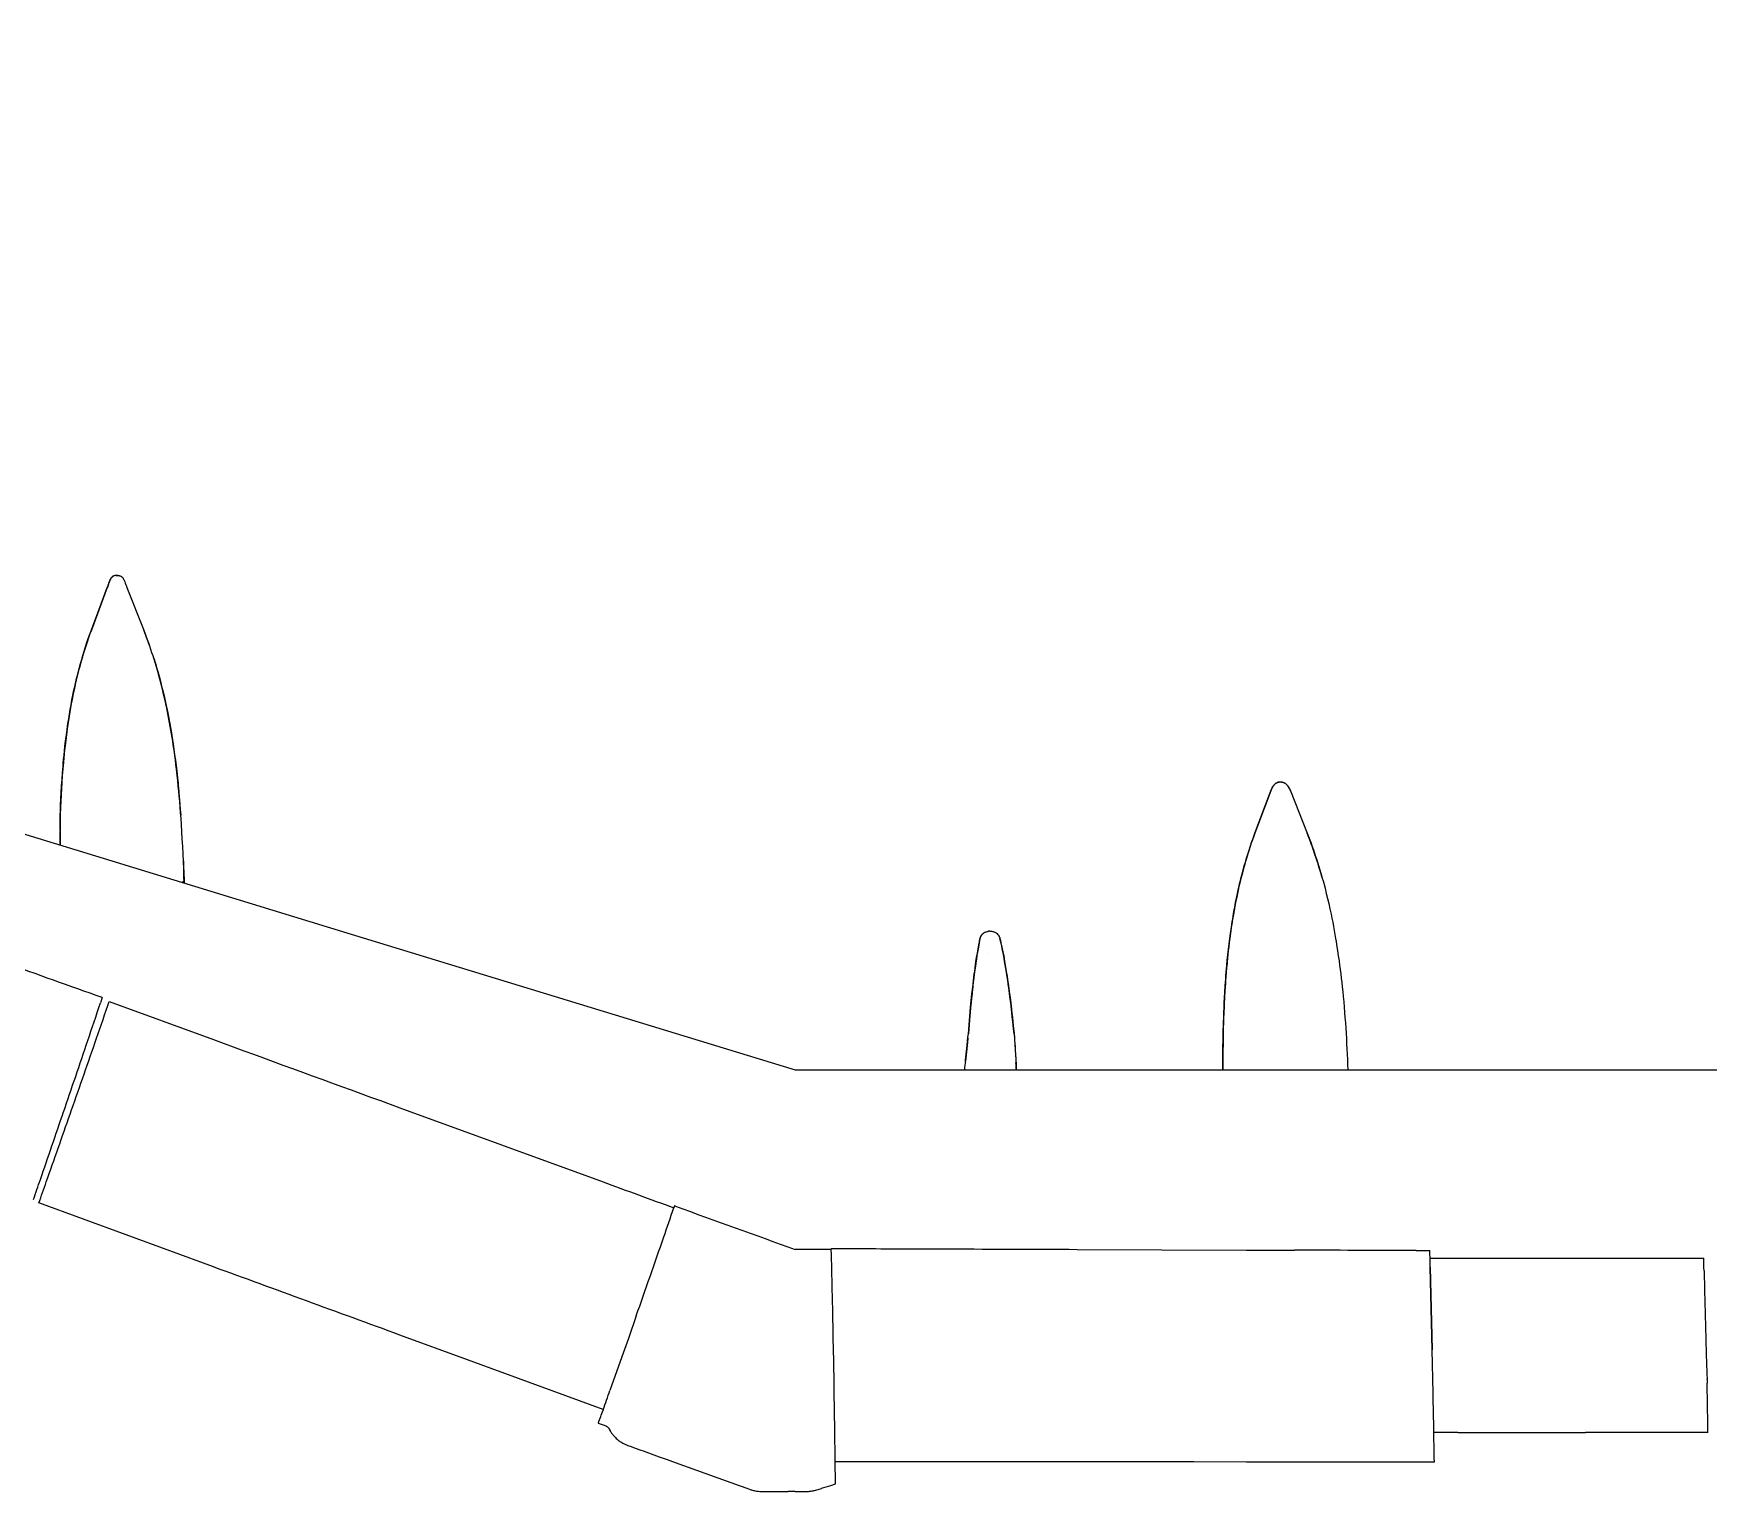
# Model space of a CAD drawing. Extents: x -62750 to 17911, y -49048 to 6133.
# Drawn here: x -8780 to -3867, y -31463 to -27186 of the extents above; entities that cross this region are included whole.
import ezdxf

# ---------------------------------------------------------------- set-up
doc = ezdxf.new("R2010")
doc.units = 0
doc.layers.get('0').update_dxf_attribs({"linetype": 'CONTINUOUS'})

msp = doc.modelspace()

# ---------------------------------------------------------------- linework, layer by layer
at = {"color": 7, "ltscale": 0.161768}
for p, q in [((-8532.3, -28776.3), (-8538.8, -28776.3)), ((-8538.8, -28776.3), (-8532.3, -28776.3))]:
    msp.add_line(p, q, dxfattribs=at)
at = {"color": 7, "ltscale": 0.023591}
msp.add_line((-8533, -28776.4), (-8532, -28776.3), dxfattribs=at)
at = {"color": 7}
for p, q in [((-8563.7, -28811.3), (-8610.5, -28936.3)), ((-8610.5, -28936.3), (-8563.7, -28811.3)), ((-8506.3, -28811.3), (-8456.8, -28936.3)), ((-5150.5, -29407.6), (-5197.3, -29532.5)), ((-5197.3, -29532.5), (-5150.5, -29407.6)), ((-5093.1, -29407.6), (-5043.6, -29532.6)), ((-8558, -30025.8), (-8252.1, -30137.7)), ((-8252.1, -30137.7), (-8162.9, -30170.3)), ((-7705.6, -30337.5), (-7109.5, -30555.4)), ((-8252.1, -30804.4), (-8764.6, -30617)), ((-6446.3, -30753.1), (-6545.6, -30753.1)), ((-5718.3, -30753.1), (-5221.5, -30754.9)), ((-5221.5, -30754.9), (-5081.1, -30755.4)), ((-4724.7, -30756.6), (-4684.1, -30756.8)), ((-4683.5, -30779.2), (-4227.9, -30779.2)), ((-4227.9, -30779.2), (-3880.5, -30779.2)), ((-4602.2, -31290.7), (-4672.4, -31290.7)), ((-6897.9, -31378.2), (-6710.5, -31445.6)), ((-5684.4, -31376.5), (-5718.4, -31376.5)), ((-4724.7, -31377.4), (-5080.4, -31377)), ((-4670.9, -31377.4), (-4724.7, -31377.4))]:
    msp.add_line(p, q, dxfattribs=at)
at = {"color": 7, "ltscale": 0.006055}
for p, q in [((-8564, -28811.3), (-8563.7, -28811.3)), ((-8563.7, -28811.3), (-8564, -28811.3)), ((-5150.8, -29407.6), (-5150.5, -29407.6)), ((-5150.5, -29407.6), (-5150.8, -29407.6))]:
    msp.add_line(p, q, dxfattribs=at)
at = {"color": 7, "ltscale": 0.003589}
for p, q in [((-8610.5, -28936.3), (-8610.7, -28936.3)), ((-8610.7, -28936.3), (-8610.5, -28936.3))]:
    msp.add_line(p, q, dxfattribs=at)
at = {"color": 7, "ltscale": 0.00065918}
msp.add_line((-5125.8, -29382.5), (-5125.8, -29382.5), dxfattribs=at)
at = {"color": 7, "ltscale": 0.005054}
msp.add_line((-5125.6, -29382.5), (-5125.8, -29382.5), dxfattribs=at)
at = {"color": 7, "ltscale": 0.173242}
msp.add_line((-5118.7, -29382.5), (-5125.7, -29382.5), dxfattribs=at)
at = {"color": 7, "ltscale": 0.002308}
msp.add_line((-5118.9, -29382.5), (-5118.8, -29382.5), dxfattribs=at)
at = {"color": 7, "ltscale": 0.001147}
for p, q in [((-5118.7, -29382.5), (-5118.8, -29382.5)), ((-5118.8, -29382.5), (-5118.7, -29382.5))]:
    msp.add_line(p, q, dxfattribs=at)
at = {"color": 7, "ltscale": 0.003626}
msp.add_line((-5118.7, -29382.5), (-5118.8, -29382.5), dxfattribs=at)
at = {"color": 7, "ltscale": 0.000732422}
msp.add_line((-5118.7, -29382.5), (-5118.7, -29382.5), dxfattribs=at)
at = {"color": 7, "ltscale": 0.004749}
msp.add_line((-5118.7, -29382.5), (-5118.5, -29382.5), dxfattribs=at)
at = {"color": 7, "ltscale": 0.004175}
msp.add_line((-5118.7, -29382.5), (-5118.5, -29382.5), dxfattribs=at)
at = {"color": 7, "ltscale": 0.000292969}
msp.add_line((-5118.6, -29382.5), (-5118.6, -29382.5), dxfattribs=at)
at = {"color": 7, "ltscale": 0.002674}
msp.add_line((-5118.5, -29382.5), (-5118.4, -29382.5), dxfattribs=at)
at = {"color": 7, "ltscale": 0.003564}
for p, q in [((-5197.3, -29532.5), (-5197.5, -29532.5)), ((-5197.5, -29532.5), (-5197.3, -29532.5))]:
    msp.add_line(p, q, dxfattribs=at)
at = {"color": 7, "ltscale": 0.003577}
msp.add_line((-5197.3, -29532.5), (-5197.5, -29532.5), dxfattribs=at)
at = {"color": 7, "ltscale": 0.156061}
msp.add_line((-8338.3, -29678.5), (-8341.8, -29673.3), dxfattribs=at)
at = {"color": 7, "ltscale": 0.000845111}
msp.add_line((-5974.1, -29821.2), (-5974.1, -29821.2), dxfattribs=at)
at = {"color": 7, "ltscale": 0.012582}
msp.add_line((-5982.9, -29885.7), (-5983, -29886.2), dxfattribs=at)
at = {"color": 7, "ltscale": 0.410139}
msp.add_line((-8578.6, -30014.6), (-8583.8, -30030.1), dxfattribs=at)
at = {"color": 7, "ltscale": 0.306382}
msp.add_line((-8562, -30037.4), (-8558, -30025.8), dxfattribs=at)
at = {"color": 7, "ltscale": 0.000293223}
msp.add_line((-6038.3, -30156.7), (-6038.3, -30156.7), dxfattribs=at)
at = {"color": 7, "ltscale": 0.061301}
msp.add_line((-6046.7, -30204.4), (-6047.1, -30206.8), dxfattribs=at)
at = {"color": 7, "ltscale": 0.000148505}
msp.add_line((-6047.1, -30206.8), (-6047.1, -30206.8), dxfattribs=at)
at = {"color": 7, "ltscale": 0.008539}
msp.add_line((-6046.2, -30201), (-6046.3, -30201.3), dxfattribs=at)
at = {"color": 7, "ltscale": 0.002786}
msp.add_line((-5898, -30211), (-5898, -30210.9), dxfattribs=at)
at = {"color": 7, "ltscale": 0.002738}
msp.add_line((-5898, -30211), (-5898, -30210.9), dxfattribs=at)
at = {"color": 7, "ltscale": 0.023361}
msp.add_line((-5897.3, -30222.4), (-5897.2, -30223.3), dxfattribs=at)
at = {"color": 7, "ltscale": 0.15393}
msp.add_line((-6899.7, -30625.4), (-6901.7, -30631.2), dxfattribs=at)
at = {"color": 7, "ltscale": 0.065909}
msp.add_line((-6897.3, -30626.3), (-6899.7, -30625.4), dxfattribs=at)
at = {"color": 7, "ltscale": 0.161182}
msp.add_line((-6439.9, -30753.1), (-6446.3, -30753.1), dxfattribs=at)
at = {"color": 7, "ltscale": 0.083815}
msp.add_line((-3877.5, -30907.4), (-3877.4, -30910.7), dxfattribs=at)
at = {"color": 7, "ltscale": 0.268784}
msp.add_line((-3870.8, -31134.8), (-3870.6, -31145.6), dxfattribs=at)
at = {"color": 7, "ltscale": 0.012567}
msp.add_line((-7109, -31223), (-7109.5, -31222.8), dxfattribs=at)
at = {"color": 7, "ltscale": 0.035281}
msp.add_line((-7109, -31223), (-7109.5, -31224.3), dxfattribs=at)
at = {"color": 7, "ltscale": 0.367149}
msp.add_line((-7123.3, -31263.2), (-7109.5, -31268.2), dxfattribs=at)
at = {"color": 7, "ltscale": 0.207845}
msp.add_line((-7109.5, -31268.2), (-7101.6, -31271), dxfattribs=at)
at = {"color": 7, "ltscale": 0.042178}
msp.add_line((-7092.3, -31278.6), (-7091.5, -31280), dxfattribs=at)
at = {"color": 7, "ltscale": 0.40114}
msp.add_line((-4672.4, -31290.7), (-4672.7, -31274.7), dxfattribs=at)
at = {"color": 7, "ltscale": 0.246341}
msp.add_line((-7036.5, -31328.2), (-7027.3, -31331.7), dxfattribs=at)
at = {"color": 7, "ltscale": 0.353998}
msp.add_line((-6455, -31449.7), (-6441.4, -31445.5), dxfattribs=at)
at = {"color": 7, "ltscale": 0.36204}
msp.add_line((-6441.4, -31445.5), (-6427.6, -31441.2), dxfattribs=at)
at = {"color": 7, "ltscale": 0.040201}
msp.add_line((-6645.7, -31463.2), (-6644.1, -31463.3), dxfattribs=at)
at = {"color": 7, "ltscale": 0.2938}
msp.add_line((-6545.6, -31463.2), (-6533.8, -31463.2), dxfattribs=at)
at = {"color": 7, "ltscale": 0.354022}
msp.add_line((-6468.5, -31454), (-6455, -31449.7), dxfattribs=at)
at = {"color": 7}
for points in [[(-16479.8, -27186.4), (-15692.6, -27427.4), (-14903.9, -27668.9), (-14113, -27911), (-12393.1, -28437.1), (-11464.3, -28721.3), (-10527.4, -29008.2), (-9590.1, -29295.3), (-8719.2, -29561.9), (-7848, -29828.5), (-6545.6, -30226.6)], [(-8538.8, -28776.3), (-8540.4, -28776.4), (-8541.9, -28776.6), (-8543.4, -28776.9), (-8544.4, -28777.3), (-8545.4, -28777.7), (-8546.4, -28778.1), (-8547.4, -28778.7), (-8548.3, -28779.4), (-8549.3, -28780.1), (-8550.3, -28781), (-8551.2, -28782), (-8552.1, -28783), (-8552.9, -28784.1), (-8553.7, -28785.3), (-8554.8, -28787), (-8555.8, -28788.9), (-8556.7, -28790.9), (-8557.8, -28793.5), (-8558.7, -28795.9), (-8559.9, -28799.2), (-8561.6, -28804.4), (-8563.1, -28809), (-8564, -28811.3)], [(-8538.8, -28776.3), (-8540.4, -28776.4), (-8541.9, -28776.6), (-8543.4, -28777), (-8544.8, -28777.4), (-8546.1, -28778.1), (-8547.4, -28778.8), (-8548.7, -28779.8), (-8549.8, -28780.8), (-8550.9, -28781.9), (-8551.5, -28782.6), (-8552.2, -28783.4), (-8552.8, -28784.3), (-8553.4, -28785.3), (-8554.1, -28786.4), (-8554.8, -28787.6), (-8555.5, -28789), (-8556.1, -28790.3), (-8556.9, -28792.1), (-8557.7, -28793.9), (-8558.6, -28796.4), (-8559.2, -28798), (-8560.3, -28801.4), (-8561.4, -28804.8), (-8562.6, -28808.1), (-8563.7, -28811.3)], [(-8538.8, -28776.3), (-8540.3, -28776.4), (-8541.8, -28776.6), (-8543.3, -28776.9), (-8544.6, -28777.4), (-8545.9, -28778), (-8547.1, -28778.7), (-8548.3, -28779.5), (-8549.4, -28780.4), (-8550.2, -28781.1), (-8551, -28782), (-8551.8, -28783), (-8552.5, -28783.9), (-8553.1, -28784.8), (-8554.2, -28786.6), (-8555.2, -28788.5), (-8555.9, -28789.8), (-8556.9, -28792), (-8557.8, -28794.3), (-8558.5, -28796.1), (-8559.6, -28799.2), (-8560.7, -28802.4), (-8561.7, -28805.6), (-8562.6, -28808.2), (-8563.7, -28811.3)], [(-8532, -28776.3), (-8530.6, -28776.4), (-8529.5, -28776.5), (-8528.6, -28776.7), (-8527.8, -28776.9), (-8526.9, -28777.1), (-8525.6, -28777.6), (-8524.4, -28778.2), (-8523.2, -28778.9), (-8522.1, -28779.7), (-8521.1, -28780.6), (-8520.1, -28781.5), (-8519.2, -28782.5), (-8518.4, -28783.5), (-8517.6, -28784.6), (-8516.9, -28785.7), (-8516.2, -28786.8), (-8515.6, -28788), (-8514.4, -28790.3), (-8513.3, -28792.7), (-8512.3, -28795.1), (-8510.9, -28798.8), (-8509.1, -28803.9), (-8507.8, -28807.6), (-8506.8, -28810.1), (-8506.3, -28811.3)], [(-8564, -28811.3), (-8573.5, -28836.9), (-8592, -28886.6), (-8610.7, -28936.3)], [(-8610.7, -28936.3), (-8614.9, -28947.9), (-8619.1, -28959.6), (-8623.1, -28971.3), (-8627, -28983.1), (-8630.8, -28995), (-8634.5, -29006.8), (-8638, -29018.8), (-8641.5, -29030.8), (-8644.8, -29042.8), (-8648, -29054.8), (-8651, -29066.9), (-8654, -29079), (-8656.8, -29091.2), (-8659.6, -29103.3), (-8662.2, -29115.5), (-8664.7, -29127.7), (-8667.2, -29139.9), (-8669.5, -29152.1), (-8671.7, -29164.4), (-8673.8, -29176.6), (-8675.8, -29188.9), (-8677.8, -29201.2), (-8679.6, -29213.5), (-8681.4, -29225.8), (-8683.1, -29238.1), (-8684.7, -29250.4), (-8686.2, -29262.8), (-8687.6, -29275.1), (-8689, -29287.5), (-8690.3, -29299.8), (-8691.5, -29312.2), (-8692.7, -29324.6), (-8693.8, -29336.9), (-8694.8, -29349.3), (-8695.8, -29361.7), (-8696.7, -29374.1), (-8697.5, -29386.6), (-8698.3, -29399), (-8699, -29411.4), (-8699.6, -29423.8), (-8700.2, -29436.3), (-8700.7, -29448.7), (-8701.2, -29461.2), (-8701.6, -29473.6), (-8701.9, -29486.1), (-8702.2, -29498.5), (-8702.3, -29511), (-8702.4, -29523.5)], [(-8610.5, -28936.3), (-8614.8, -28947.9), (-8619, -28959.6), (-8623, -28971.4), (-8626.9, -28983.2), (-8630.7, -28995), (-8634.4, -29006.9), (-8637.9, -29018.8), (-8641.3, -29030.8), (-8644.7, -29042.9), (-8647.9, -29055), (-8651, -29067.2), (-8653.9, -29079.4), (-8656.8, -29091.6), (-8659.1, -29101.8), (-8661.3, -29112), (-8663.5, -29122.3), (-8665, -29129.9), (-8666.5, -29137.5), (-8668, -29145.3), (-8669.5, -29153), (-8671.4, -29163.9), (-8673.3, -29174.8), (-8675.2, -29185.7), (-8676.5, -29193.9), (-8677.7, -29202), (-8680.2, -29218.4), (-8682.5, -29234.8), (-8684.6, -29251.2), (-8686.6, -29267.7), (-8688.3, -29282.1), (-8689.8, -29296.5), (-8691.3, -29310.9), (-8692.6, -29325.3), (-8693.5, -29334.9), (-8694.3, -29344.6), (-8695.8, -29363.8), (-8697.1, -29382.6), (-8698.3, -29401.3), (-8699.3, -29420), (-8700.2, -29438.7), (-8700.9, -29457.5), (-8701.5, -29476.3), (-8701.9, -29492.2), (-8702.2, -29508.2), (-8702.3, -29524.2)], [(-8702.3, -29524.2), (-8702.2, -29511.8), (-8702, -29499.5), (-8701.8, -29487.1), (-8701.6, -29477.8), (-8701.3, -29468.5), (-8700.7, -29449.9), (-8699.9, -29431.4), (-8698.9, -29412.8), (-8697.8, -29393.6), (-8696.5, -29374.3), (-8695.1, -29355), (-8694.3, -29345.2), (-8693.5, -29335.5), (-8692.7, -29326), (-8691.8, -29316.5), (-8690.5, -29303.7), (-8689.2, -29290.9), (-8687.8, -29278.1), (-8685.9, -29261.3), (-8683.7, -29244.5), (-8681.5, -29227.7), (-8680.3, -29219.3), (-8679.1, -29210.9), (-8677, -29197), (-8674.7, -29183), (-8672.4, -29169.1), (-8669.9, -29155.2), (-8667.3, -29141.3), (-8664.5, -29127.5), (-8661.5, -29112.8), (-8659.9, -29105.4), (-8658.3, -29098.1), (-8656, -29088.3), (-8653.7, -29078.6), (-8651.4, -29068.8), (-8648.4, -29057.2), (-8645.4, -29045.6), (-8642.2, -29034), (-8638.9, -29022.4), (-8635.6, -29010.9), (-8631.7, -28998.3), (-8627.8, -28985.8), (-8623.7, -28973.3), (-8619.4, -28960.9), (-8615, -28948.6), (-8610.5, -28936.3)], [(-8456.9, -28936.3), (-8452.6, -28947.5), (-8450.4, -28953.1), (-8446.5, -28963.7), (-8442.6, -28974.3), (-8441.1, -28978.6)], [(-8338.1, -29678.5), (-8338.8, -29657.6), (-8339.6, -29636.7), (-8340.5, -29615), (-8341.5, -29593.2), (-8342.6, -29571.1), (-8343.8, -29549), (-8345, -29528.3), (-8346.3, -29507.6), (-8347.5, -29489.4), (-8348.8, -29471.2), (-8350, -29455.1), (-8351.3, -29439), (-8352.6, -29424), (-8354, -29409), (-8355.4, -29394), (-8356.9, -29378.9), (-8358.8, -29361.6), (-8360.7, -29344.3), (-8362.4, -29330.3), (-8364.1, -29316.4), (-8365.6, -29305.5), (-8367, -29294.7), (-8368.6, -29283.9), (-8370.1, -29273.2), (-8371.8, -29262.4), (-8373.4, -29251.6), (-8375.2, -29240.9), (-8377, -29230.1), (-8378.9, -29219.4), (-8380.8, -29208.6), (-8382.8, -29197.9), (-8384.9, -29187.2), (-8387, -29176.5), (-8389.2, -29165.8), (-8392.1, -29152.5), (-8395, -29139.3), (-8398.4, -29124.4), (-8402, -29109.5), (-8405.7, -29094.9), (-8409.6, -29080.2), (-8413.6, -29065.6), (-8415.6, -29058.3), (-8417.7, -29051), (-8420.6, -29041.3), (-8423.5, -29031.6), (-8426.5, -29022), (-8429.6, -29012.4), (-8432.7, -29002.8), (-8435.9, -28993.3), (-8439.2, -28983.7), (-8442.6, -28974.1), (-8446, -28964.6), (-8448.4, -28958.2), (-8450.8, -28951.8), (-8453.8, -28944.1), (-8456.8, -28936.3)], [(-8428.9, -29014.8), (-8426.6, -29021.9), (-8424.4, -29029), (-8422.2, -29036.1), (-8420.1, -29043.2), (-8415.9, -29057.5), (-8411.9, -29071.8), (-8408.1, -29086.2), (-8404.3, -29100.6), (-8400.8, -29115.1), (-8397.3, -29129.6), (-8394, -29144.2), (-8390.8, -29158.8), (-8387.5, -29174.5), (-8384.4, -29190.3), (-8381.4, -29206.2), (-8378.5, -29222.2), (-8375.8, -29238.2), (-8373.1, -29254.3), (-8370.6, -29270.4), (-8368.3, -29286.2), (-8366.2, -29302), (-8364.1, -29317.9), (-8362.1, -29333.8), (-8360.2, -29349.9), (-8359.1, -29360), (-8358, -29370.1), (-8355.9, -29390.5), (-8353.9, -29411), (-8352.6, -29426.3)], [(-8428.9, -29014.8), (-8425.3, -29026.1), (-8421.8, -29037.5), (-8418.4, -29048.9), (-8415.1, -29060.4), (-8411.9, -29071.9), (-8408.7, -29083.9), (-8405.6, -29095.9), (-8402.5, -29107.9), (-8399.6, -29120.1), (-8396.7, -29132.4), (-8393.9, -29144.6), (-8391.1, -29157.5), (-8388.4, -29170.4), (-8385.8, -29183.4), (-8383.2, -29196.7), (-8380.7, -29210.2), (-8378.3, -29223.6), (-8375.9, -29237.5), (-8373.6, -29251.4), (-8371.4, -29265.3), (-8369.3, -29279.8), (-8367.2, -29294.3), (-8365.2, -29308.9), (-8363.8, -29320), (-8362.4, -29331.1), (-8360.1, -29350.6), (-8358, -29370), (-8356.2, -29386.9), (-8354.6, -29403.6), (-8352.7, -29424.8), (-8350.9, -29446.6), (-8349.6, -29462.5), (-8348.4, -29479.3)], [(-5126.5, -29382.6), (-5127.4, -29382.6), (-5128.6, -29382.8), (-5129.7, -29383.1), (-5130.6, -29383.3), (-5131.6, -29383.7), (-5132.5, -29384.1), (-5133.4, -29384.5), (-5134.3, -29385), (-5135.2, -29385.6), (-5136, -29386.2), (-5136.8, -29386.8), (-5137.6, -29387.4), (-5139.2, -29388.8), (-5140.6, -29390.3), (-5142, -29391.9), (-5143.3, -29393.6), (-5144.5, -29395.3), (-5145.6, -29397), (-5146.7, -29398.8), (-5147.7, -29400.7), (-5148.6, -29402.6), (-5149.5, -29404.6), (-5150.4, -29406.6), (-5150.8, -29407.6)], [(-5126.2, -29382.5), (-5127.7, -29382.7), (-5129.3, -29382.9), (-5130.7, -29383.4), (-5132, -29383.9), (-5133.2, -29384.4), (-5134.3, -29385.1), (-5135.6, -29385.9), (-5136.8, -29386.8), (-5137.9, -29387.8), (-5139.4, -29389.2), (-5140.9, -29390.8), (-5142.2, -29392.4), (-5143.4, -29394), (-5144.3, -29395.4), (-5145.2, -29396.7), (-5146.1, -29398.2), (-5147, -29399.8), (-5147.8, -29401.4), (-5148.6, -29403.1), (-5149.4, -29404.8), (-5150.5, -29407.6)], [(-5150.5, -29407.6), (-5149.7, -29405.5), (-5148.8, -29403.4), (-5147.8, -29401.4), (-5146.5, -29398.9), (-5145.1, -29396.5), (-5144.3, -29395.3), (-5143.5, -29394.1), (-5142.2, -29392.4), (-5140.8, -29390.7), (-5139.4, -29389.1), (-5137.8, -29387.7), (-5136.6, -29386.6), (-5135.2, -29385.7), (-5133.9, -29384.8), (-5132.4, -29384), (-5131.1, -29383.5), (-5129.8, -29383.1), (-5128.5, -29382.8), (-5127.2, -29382.6), (-5125.7, -29382.5)], [(-5118.4, -29382.5), (-5117.4, -29382.6), (-5116.3, -29382.7), (-5115.1, -29382.9), (-5114, -29383.2), (-5112.9, -29383.6), (-5111.8, -29384.1), (-5110.8, -29384.6), (-5109.8, -29385.1), (-5108.8, -29385.7), (-5107.9, -29386.4), (-5107, -29387.1), (-5106.1, -29387.9), (-5105.2, -29388.7), (-5104.4, -29389.5), (-5102.8, -29391.2), (-5101.3, -29393.1), (-5099.9, -29395), (-5098.6, -29396.9), (-5097.3, -29398.9), (-5096.2, -29401), (-5095.1, -29403.2), (-5094.1, -29405.4), (-5093.1, -29407.6)], [(-5150.8, -29407.6), (-5160.3, -29433.1), (-5178.9, -29482.8), (-5197.5, -29532.5)], [(-5093.2, -29407.6), (-5094.2, -29405.3), (-5095.2, -29403.1), (-5096.3, -29400.9), (-5097.5, -29398.8), (-5098.8, -29396.7), (-5100.2, -29394.7), (-5101.2, -29393.2), (-5102.4, -29391.8)], [(-5102.4, -29391.8), (-5101.1, -29393.3), (-5099.9, -29395), (-5098.8, -29396.7), (-5098, -29397.9), (-5097.2, -29399.3), (-5095.9, -29401.7), (-5094.7, -29404.2), (-5094, -29405.9), (-5093.2, -29407.6)], [(-5197.5, -29532.5), (-5201, -29542.1), (-5204.4, -29551.6), (-5207.8, -29561.2), (-5211.1, -29570.9), (-5214.3, -29580.6), (-5217.4, -29590.3), (-5220.4, -29600), (-5223.4, -29609.8), (-5226.2, -29619.6), (-5229, -29629.5), (-5231.7, -29639.3), (-5234.4, -29649.2), (-5236.9, -29659.1), (-5239.4, -29669), (-5241.8, -29679), (-5244.2, -29688.9), (-5246.4, -29698.9), (-5248.6, -29708.9), (-5250.2, -29716.4), (-5251.7, -29723.9), (-5254.7, -29738.9), (-5257.6, -29754), (-5260.2, -29769.1), (-5262.8, -29784.2), (-5265.2, -29799.3), (-5267.5, -29814.4), (-5269.6, -29829.5), (-5271.6, -29844.7), (-5273.5, -29859.9), (-5275.3, -29875.1), (-5276.9, -29890.3), (-5278.5, -29905.5), (-5279.9, -29920.7), (-5281.2, -29935.9), (-5282.5, -29951.2), (-5283.6, -29966.4), (-5284.7, -29981.7), (-5285.6, -29997), (-5286.5, -30012.3), (-5287.3, -30027.6), (-5288, -30042.9), (-5288.6, -30058.2), (-5289.2, -30073.5), (-5289.7, -30088.8), (-5290.1, -30104.2), (-5290.5, -30119.5), (-5290.8, -30134.9), (-5291, -30150.2), (-5291.2, -30165.5), (-5291.4, -30180.8), (-5291.5, -30196.1), (-5291.6, -30211.3), (-5291.7, -30226.6)], [(-5197.3, -29532.5), (-5201.6, -29544.2), (-5205.8, -29556), (-5209.9, -29567.8), (-5213.8, -29579.7), (-5217.7, -29591.6), (-5221.3, -29603.6), (-5224.9, -29615.6), (-5228.4, -29627.7), (-5231.7, -29639.8), (-5235, -29652), (-5238.1, -29664.2), (-5241.1, -29676.5), (-5244, -29688.8), (-5246.3, -29699), (-5248.5, -29709.3), (-5250.7, -29719.6), (-5252.3, -29727.2), (-5253.8, -29734.9), (-5255.3, -29742.7), (-5256.8, -29750.5), (-5259.5, -29765.5), (-5262, -29780.5), (-5264.5, -29795.6), (-5266.8, -29810.7), (-5268.9, -29825.8), (-5271, -29840.9), (-5272.5, -29853), (-5274, -29865.1), (-5275.4, -29877.2), (-5276.3, -29886.3), (-5277.3, -29895.4), (-5279.1, -29913.7), (-5280.3, -29926.9), (-5281.4, -29940.3), (-5282.5, -29953.6), (-5283.2, -29963.6), (-5283.9, -29973.6), (-5285.2, -29993.5), (-5286.4, -30013.6), (-5287.4, -30033.6), (-5287.9, -30044.9), (-5288.4, -30056.2), (-5289.2, -30078.9), (-5289.9, -30101.5), (-5290.4, -30124.2), (-5290.8, -30146.9), (-5291.2, -30173.5), (-5291.4, -30200.1), (-5291.5, -30226.6)], [(-5291.5, -30226.6), (-5291.4, -30198.7), (-5291.2, -30170.7), (-5291, -30156.3), (-5290.8, -30141.9), (-5290.5, -30128.3), (-5290.2, -30114.7), (-5289.6, -30091.5), (-5288.8, -30068.2), (-5288.4, -30056.6), (-5287.9, -30045), (-5287.2, -30029.5), (-5286.4, -30014), (-5285.5, -29998.6), (-5284.3, -29978.9), (-5282.9, -29959.2), (-5282.2, -29949.3), (-5281.4, -29939.4), (-5280.5, -29929.7), (-5279.7, -29920), (-5278.2, -29904.3), (-5276.6, -29888.6), (-5274.9, -29872.9), (-5273, -29857.3), (-5271.1, -29841.6), (-5268.8, -29825), (-5266.4, -29808.4), (-5265.2, -29800.1), (-5263.9, -29791.9), (-5262.5, -29783.6), (-5261.2, -29775.3), (-5258.9, -29762.1), (-5256.5, -29748.9), (-5253.9, -29735.7), (-5251.3, -29722.6), (-5248.6, -29709.4), (-5245.4, -29694.9), (-5243.7, -29687.6), (-5242, -29680.4), (-5239.7, -29670.7), (-5237.3, -29661.1), (-5234.8, -29651.4), (-5231.7, -29639.9), (-5228.6, -29628.4), (-5225.3, -29616.9), (-5221.9, -29605.5), (-5218.4, -29594.1), (-5214.5, -29581.7), (-5210.4, -29569.3), (-5206.2, -29557), (-5201.8, -29544.7), (-5197.3, -29532.5)], [(-5043.7, -29532.6), (-5039.9, -29542.1), (-5036.2, -29551.8), (-5032.7, -29561.4), (-5029.1, -29571.1), (-5025.7, -29580.8), (-5022.4, -29590.5), (-5019.1, -29600.2), (-5015.9, -29610), (-5012.8, -29619.8), (-5009.7, -29629.6), (-5006.7, -29639.4), (-5003.8, -29649.3), (-5001.7, -29656.6), (-4999.6, -29664), (-4997.5, -29671.5), (-4995.5, -29679), (-4991.6, -29693.9), (-4987.8, -29708.8), (-4984.2, -29723.7), (-4980.7, -29738.7), (-4977.3, -29754.2), (-4974, -29769.7), (-4971.5, -29781.6), (-4969.1, -29793.6), (-4966.8, -29805.5), (-4964.7, -29817.3), (-4962.6, -29829), (-4960.6, -29840.8), (-4959, -29849.9), (-4957.6, -29859.1), (-4954.7, -29877.3), (-4952.6, -29892), (-4950.5, -29906.7), (-4948.8, -29919.4), (-4947.1, -29932.1), (-4945.5, -29944.8), (-4944, -29957.6), (-4942.6, -29970.3), (-4941.2, -29983.1), (-4939.7, -29997.4), (-4938.3, -30011.6), (-4936.8, -30027.1), (-4935.4, -30042.6), (-4934.2, -30057.9), (-4933, -30073.2), (-4931.9, -30088.5), (-4930.8, -30103.9), (-4929.9, -30119.2), (-4929, -30134.5), (-4928.2, -30149.8), (-4927.4, -30165.2), (-4926.7, -30180.5), (-4926.1, -30195.8), (-4925.5, -30211.2), (-4925, -30226.5)], [(-8340.6, -29614.3), (-8339.7, -29636.3), (-8338.9, -29657.7), (-8338.2, -29678.5)], [(-8340.6, -29614.3), (-8339.9, -29630.7), (-8339.3, -29646.9), (-8338.4, -29672.3), (-8338.2, -29678.5)], [(-6003.8, -29841.9), (-6003.5, -29840.5), (-6003.1, -29839.1), (-6002.7, -29837.8), (-6001.9, -29835.9), (-6001.1, -29834.3), (-6000.2, -29832.7), (-5999.2, -29831.3), (-5998.1, -29829.9), (-5997, -29828.7), (-5995.8, -29827.5), (-5994.5, -29826.3), (-5992.9, -29825.2), (-5991.1, -29824), (-5989.2, -29823), (-5987.2, -29822.1), (-5985.2, -29821.3), (-5983.1, -29820.7), (-5981.1, -29820.2), (-5979.4, -29819.9), (-5978.5, -29819.7)], [(-5974.8, -29819.5), (-5976.8, -29819.6), (-5978.5, -29819.7)], [(-5974.8, -29819.5), (-5972.5, -29819.5), (-5970.7, -29819.6), (-5968.9, -29819.9), (-5967, -29820.2), (-5965.3, -29820.6), (-5963.5, -29821.2), (-5961.7, -29821.8), (-5960, -29822.6), (-5958.3, -29823.4), (-5956.6, -29824.4), (-5955, -29825.6), (-5953.4, -29826.8), (-5952.4, -29827.8), (-5951.1, -29829.1), (-5950.2, -29830.2), (-5949.4, -29831.3), (-5948.6, -29832.5), (-5947.8, -29833.8), (-5947.1, -29835.2), (-5946.4, -29836.8), (-5946, -29837.8), (-5945.7, -29838.8), (-5945.4, -29839.8), (-5945.1, -29840.9)], [(-6037.9, -30120.6), (-6035.8, -30094.3), (-6033.6, -30068.5), (-6032.4, -30055.7), (-6031.2, -30043), (-6029.3, -30022.9), (-6027.2, -30003.2), (-6025.1, -29983.8), (-6022.9, -29964.7), (-6020.5, -29946), (-6019.3, -29936.7), (-6018, -29927.4), (-6016.8, -29918.6), (-6015.6, -29910), (-6013.6, -29896.9), (-6011.5, -29884.2), (-6009.4, -29871.8), (-6007.3, -29859.6), (-6005.6, -29850.7), (-6003.8, -29841.9)], [(-6003.8, -29841.9), (-6005, -29848), (-6006.2, -29854.2), (-6008.5, -29866.7), (-6010.7, -29879.3), (-6012.8, -29892.2), (-6014.9, -29905.3), (-6016.1, -29913.6), (-6017.3, -29921.9), (-6019.6, -29938.7), (-6021.8, -29955.8), (-6023.5, -29970.4), (-6025.3, -29985.3), (-6026.9, -30000.2), (-6028.1, -30011.5), (-6029.3, -30022.9), (-6031.5, -30045.9), (-6033.7, -30069.1), (-6035.7, -30092.6), (-6036.8, -30106.6), (-6037.9, -30120.6)], [(-6003.8, -29841.9), (-6005.7, -29851.4), (-6007.5, -29861.1), (-6009.3, -29871), (-6011, -29881.1), (-6012.7, -29891.4), (-6014.3, -29901.9), (-6015.9, -29912.6), (-6017.5, -29923.4), (-6019, -29934.5), (-6020.5, -29945.7), (-6021.9, -29957.1), (-6023.3, -29968.7), (-6024.7, -29980.5), (-6026.1, -29992.4), (-6027.4, -30004.5), (-6028.7, -30016.8), (-6029.9, -30029.2), (-6031.1, -30041.8), (-6032.3, -30054.5), (-6033.5, -30067.4), (-6034.7, -30080.5), (-6036.9, -30107), (-6037.9, -30120.6)], [(-5996.1, -29827.8), (-5997.5, -29829.2), (-5998.2, -29830), (-5998.8, -29830.8), (-5999.4, -29831.6), (-6000, -29832.5), (-6000.9, -29833.9), (-6001.6, -29835.3), (-6002.3, -29836.9), (-6002.9, -29838.5), (-6003.4, -29840.1), (-6003.8, -29841.9)], [(-5946.2, -29837.4), (-5946.8, -29835.7), (-5947.6, -29834.2), (-5948.6, -29832.5), (-5949.7, -29830.9), (-5950.9, -29829.4), (-5952.3, -29827.9)], [(-5903.7, -30121), (-5906.2, -30096), (-5907.5, -30083.3), (-5908.9, -30070.6), (-5910.2, -30058.8), (-5911.5, -30047.1), (-5913.7, -30029.1), (-5915.9, -30011.4), (-5918.2, -29993.9), (-5920.5, -29976.7), (-5923.1, -29959), (-5925.8, -29941.7), (-5927.1, -29933.1), (-5928.5, -29924.7), (-5930.7, -29912.2), (-5932.9, -29899.9), (-5935.1, -29887.9), (-5937.5, -29876.1), (-5939.9, -29864), (-5942.5, -29852.3), (-5945.1, -29840.9)], [(-5945.1, -29840.9), (-5943.6, -29847.2), (-5942.2, -29853.6), (-5939.4, -29866.6), (-5936.7, -29879.9), (-5934.1, -29893.4), (-5931.6, -29907.2), (-5929.5, -29918.9), (-5927.5, -29930.8), (-5925.6, -29942.8), (-5924.2, -29951.9), (-5922.8, -29961.2), (-5920.1, -29979.9), (-5917.8, -29996.7), (-5915.6, -30013.8), (-5913.4, -30031.2), (-5911.3, -30048.8), (-5910, -30060.6), (-5908.7, -30072.5), (-5906.1, -30096.6), (-5903.7, -30121)], [(-5903.7, -30121), (-5905.1, -30106.5), (-5906.6, -30092.1), (-5908, -30078.1), (-5909.6, -30064.3), (-5911.1, -30050.7), (-5912.7, -30037.4), (-5914.2, -30024.4), (-5915.8, -30011.6), (-5917.5, -29999.1), (-5919.1, -29986.9), (-5920.8, -29974.9), (-5922.5, -29963.1), (-5924.2, -29951.6), (-5926, -29940.4), (-5927.7, -29929.4), (-5929.6, -29918.7), (-5931.4, -29908.2), (-5933.2, -29897.9), (-5935.1, -29887.9), (-5937.1, -29878), (-5939, -29868.4), (-5941, -29859.1), (-5943, -29849.9), (-5945.1, -29840.9)], [(-6046.7, -30204.3), (-6046.5, -30202.8), (-6046.4, -30202.2), (-6046.4, -30202.2), (-6046.4, -30202.2), (-6046.4, -30202.2), (-6046.5, -30202.4), (-6046.5, -30202.4), (-6046.5, -30202.4), (-6046.4, -30202.2), (-6046.3, -30200.7), (-6046, -30198.1), (-6045.1, -30189.1), (-6041.6, -30154.9), (-6039, -30130.3), (-6037.9, -30120.6)], [(-6039.2, -30132.6), (-6040.7, -30146.3), (-6043.5, -30173.8), (-6046.3, -30201.3)], [(-6039.2, -30132.6), (-6040.8, -30147), (-6042.2, -30161.1), (-6045, -30188.2), (-6046.2, -30201)], [(-5903.7, -30121), (-5902.4, -30136.4), (-5901.3, -30151.7), (-5900.2, -30167), (-5899.3, -30182.3), (-5898.7, -30192.6), (-5898.2, -30202.8), (-5897.2, -30223.3)], [(-5903.7, -30121), (-5902.9, -30130.6), (-5902.1, -30140.1), (-5901.4, -30149.7), (-5900.7, -30159.2), (-5900.1, -30169.6), (-5899.4, -30180), (-5898.5, -30197.5), (-5897.8, -30209.9), (-5897.3, -30222.4)], [(-5903.7, -30121), (-5902.4, -30136.3), (-5901.3, -30151.7), (-5900.2, -30167), (-5899.3, -30182.3), (-5898.7, -30192.6), (-5898.2, -30202.8), (-5897.2, -30223.4)], [(-6047.1, -30206.8), (-6047.9, -30212.8), (-6048.8, -30219.6), (-6049.6, -30226.6)], [(-6545.6, -30226.6), (-5509.9, -30226.6), (-3927.2, -30226.5), (-2855.2, -30226.6), (-2187.5, -30226.8)], [(-4677.2, -31047.4), (-4679, -30966.7), (-4680.8, -30886.1), (-4682.8, -30805.7)], [(-4682.8, -30805.7), (-4680.8, -30886.1), (-4679, -30966.7), (-4677.2, -31047.4)], [(-7012.1, -30948.2), (-7035.2, -31014), (-7050.6, -31057.8), (-7073.7, -31123.2), (-7089.3, -31167.2)], [(-3875.5, -30984.9), (-3874.8, -31010.5), (-3874.1, -31036)], [(-7109.5, -31222.8), (-7506.9, -31077.1), (-7705.7, -31004.3)], [(-6431.7, -31148.9), (-6432.8, -31080.8), (-6434, -31012.7)], [(-3873.4, -31060.7), (-3872.5, -31088.1), (-3871.5, -31115.3)], [(-7101.6, -31271), (-7100.4, -31271.5), (-7099.2, -31272), (-7098.3, -31272.5), (-7097.6, -31272.9), (-7097, -31273.3), (-7096.1, -31273.9), (-7095.3, -31274.7), (-7094.5, -31275.4), (-7093.7, -31276.5), (-7093.2, -31277.1)], [(-7093.2, -31277.1), (-7092.9, -31277.6), (-7092.3, -31278.6)], [(-7091.5, -31280), (-7089.9, -31283), (-7089.1, -31284.5)], [(-7089.1, -31284.5), (-7087.5, -31287.1), (-7086.7, -31288.4)], [(-7086.7, -31288.4), (-7085.6, -31290.1), (-7084.4, -31291.8), (-7082.6, -31294.2), (-7081.2, -31296), (-7079.3, -31298.3), (-7077.9, -31300), (-7075.8, -31302.2), (-7073.2, -31305), (-7070.5, -31307.6), (-7067.6, -31310.1), (-7064.8, -31312.5), (-7062.3, -31314.4), (-7059.8, -31316.2), (-7057.2, -31317.9), (-7054.4, -31319.7), (-7051.5, -31321.4), (-7049.7, -31322.4), (-7047.9, -31323.3), (-7045.1, -31324.7), (-7042.9, -31325.7), (-7040.5, -31326.7), (-7036.5, -31328.2)], [(-7027.3, -31331.7), (-7019.7, -31334.4), (-7012.1, -31337.1)], [(-7012.1, -31337.1), (-6998.5, -31341.9), (-6991.7, -31344.4)], [(-6991.7, -31344.4), (-6968.2, -31352.8), (-6944.8, -31361.3)], [(-6944.8, -31361.3), (-6921.4, -31369.7), (-6897.9, -31378.2)], [(-6091, -31376.3), (-6203.9, -31376.3), (-6428.4, -31376.3)], [(-5718.4, -31376.5), (-5967.1, -31376.3), (-6091, -31376.3)], [(-5221.5, -31376.9), (-5376.3, -31376.7), (-5684.4, -31376.5)], [(-6710.5, -31445.6), (-6704.4, -31447.8), (-6690.4, -31452.9), (-6679.8, -31456.7)], [(-6679.8, -31456.7), (-6676.1, -31458), (-6673.6, -31458.8), (-6671, -31459.6), (-6669.1, -31460.1), (-6666.1, -31460.8), (-6663.1, -31461.4), (-6659.6, -31462.1), (-6657.5, -31462.4), (-6653.7, -31462.8), (-6650, -31463.1)], [(-6650, -31463.1), (-6648.6, -31463.2), (-6645.7, -31463.2)], [(-6615.9, -31463.3), (-6591.1, -31463.2), (-6566.3, -31463.2)], [(-6533.8, -31463.2), (-6528.4, -31463.3), (-6523.1, -31463.3)], [(-6523.1, -31463.3), (-6515.9, -31463.3), (-6512.3, -31463.3)], [(-6512.3, -31463.3), (-6509, -31463.2), (-6506.7, -31463), (-6503.8, -31462.8), (-6501.5, -31462.6), (-6499.3, -31462.3), (-6496.4, -31461.8), (-6493.5, -31461.3), (-6491, -31460.7), (-6488.8, -31460.2), (-6486.7, -31459.6)], [(-6486.7, -31459.6), (-6485.1, -31459.2), (-6482, -31458.2)]]:
    msp.add_lwpolyline(points, dxfattribs=at)
for centre, radius, start, end in [((-9593, -29386.1), 1221.9, 19.4829, 21.5976), ((-5118.6, -29398.5), 16, 83.6997, 90.1882), ((85643.4, -29923.4), 94346.7, 179.757096, 179.783529), ((-8699.9, -29523.5), 2.46, 179.9455, 198.2329), ((-8699.9, -29523.4), 2.53, 180.582, 198.3297), ((97799.1, -29945.8), 106502.2, 179.773229, 179.79637), ((111024.2, -29991.8), 119727.4, 179.776221, 179.796711), ((-6207.1, -29993), 1251.1, 19.1412, 21.595), ((-326333.1, -920011.9), 945020.2, 70.3519798, 70.3704418), ((-66078.9, -10773.2), 60634.2, 341.372491, 341.482628), ((-65760.3, -10375.7), 60483.3, 340.919255, 341.029821), ((-59440.1, -13008.2), 53629.3, 341.25145, 341.36971), ((-58773.5, -12789.4), 53091.4, 340.79654, 340.91616), ((826094.9, 2251080), 2429010, 249.9124316, 249.92392), ((-6360.8, -30247), 464.2, 2.5206, 5.0901), ((-64321.3, -11349.1), 58784.8, 341.141629, 341.249345), ((-63510.1, -11137.5), 58107.7, 340.685439, 340.794543), ((-76633.6, -7142.5), 71795.8, 340.973559, 341.140806), ((-75568.4, -6910), 70885.5, 340.51486, 340.684438), ((-85687.7, -4023.8), 81372, 340.932552, 340.975924), ((-84910, -3608.3), 80793.5, 340.470447, 340.51727), ((633901.6, 1724515.8), 1868467.2, 249.9361051, 249.9428875), ((-62924.6, -11295.2), 59265.8, 340.870624, 340.958081), ((1526508, 4222821), 4521409.9, 250.1753188, 250.1800589), ((-72250.2, -8056.7), 69137.8, 340.765781, 340.867638), ((-1430.9, 1239827.9), 1270588.2, 269.7741231, 269.7793619), ((-43013.8, -31701.3), 36586.2, 1.2974, 1.48523), ((-2011.2, 1088984.5), 1119743.7, 269.7793346, 269.7912464), ((2650.5, 2391756.8), 2422524.2, 269.7932545, 269.8020654), ((-20027.8, -4207132.5), 4176403.9, 89.7900561, 89.7949466), ((-61016.9, -32231.7), 56352.1, 1.45006, 1.49977), ((-404895.6, -1115725.6), 1155153.7, 69.8888998, 69.9177642), ((-60126, -32208.9), 55461, 1.44983, 1.47715), ((-87102.1, -32723.9), 83244.3, 1.313452, 1.338624), ((-77929.2, -6082.2), 75150.3, 340.677601, 340.770801), ((45026.5, -29694.1), 48919, 181.31393, 181.42122), ((-43636.1, -31721.4), 37208.8, 1.09133, 1.30654), ((34111.5, -29969.4), 38000.5, 181.41949, 181.53139), ((-75755.2, -32565.2), 71094.3, 1.04014, 1.223304), ((-75755.2, -32565.2), 71094.3, 1.04014, 1.223304), ((9204.6, -30659.7), 13084.1, 181.64789, 181.75598), ((-73379.8, -32220.4), 66956.7, 0.722362, 0.916928), ((8065.7, -30648.6), 11946.4, 182.23914, 182.32241), ((-3959.8, -31136.2), 89.1, 0.8922, 2.2781), ((-93970.4, -32580.3), 90111.2, 0.88227, 0.912315), ((-115202, 7089.7), 114682, 340.483564, 340.513091), ((-97808.2, -32638.6), 93949.5, 0.822042, 0.881784), ((-112078.1, 5977.2), 111365.9, 340.464115, 340.485381), ((-81693.6, -32673.3), 77033.6, 0.963933, 1.040367), ((-4477.9, -4203684), 4172393, 89.9965669, 90.0017032), ((-4336.5, -2237250.2), 2205959.6, 89.9878379, 89.9971748), ((-79589.5, -32303.4), 73166.9, 0.699211, 0.72603), ((-5939.1, -888262.1), 856885.6, 89.9425811, 89.9520204), ((-79925.6, -32307.8), 73503.1, 0.675518, 0.699418), ((-6634.5, -14082.7), 17380.6, 269.96828, 270.06142), ((-6566.4, -39289.1), 7825.9, 89.84742, 89.99912), ((-7383.1, -28540.3), 3053.9, 287.1613, 287.427)]:
    msp.add_arc(centre, radius, start, end, dxfattribs=at)
for centre, major_axis, ratio, start_param, end_param in [((-5723.8, -30499.6), (254.2, 1392.9), 0.536556, 5.448566, 5.572872), ((-5935.4, -29874.9), (64.5, -42.5), 0.577447, 3.006828, 3.247094), ((-5999.7, -29868.1), (49.9, 37.3), 0.641576, 6.099209, 6.379672)]:
    msp.add_ellipse(centre, major_axis=major_axis, ratio=ratio, start_param=start_param, end_param=end_param, dxfattribs=at)

doc.saveas('drawing.dxf')
